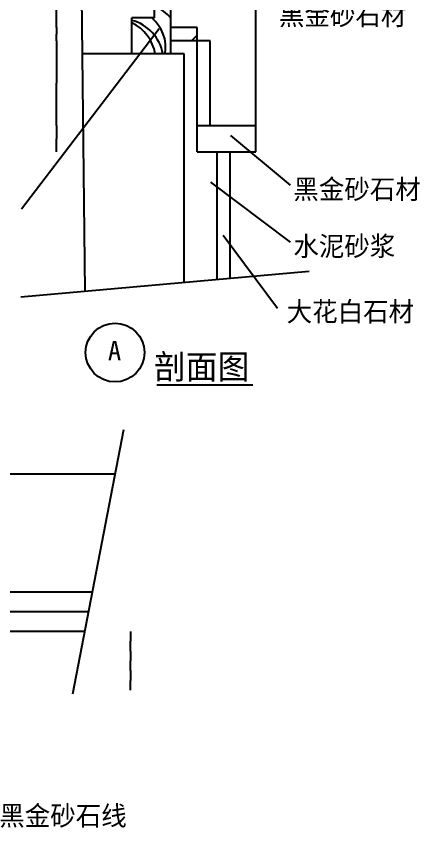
# Model space of a CAD drawing. Header units: metres. Extents: x 257 to 5327, y 365 to 7077.
# Drawn here: x 4092 to 5327, y 423 to 2908 of the extents above; entities that cross this region are included whole.
import ezdxf

# ---------------------------------------------------------------- set-up
doc = ezdxf.new("R2010")
doc.units = ezdxf.units.M
for name, color, linetype in [('2', 2, 'Continuous'), ('4', 4, 'Continuous'), ('BH', 3, 'Continuous'), ('DIM', 3, 'Continuous'), ('TEXT', 3, 'Continuous')]:
    doc.layers.add(name, color=color, linetype=linetype)
doc.dimstyles.get("Standard").update_dxf_attribs({"dimtxt": 2.5, "dimasz": 2.5, "dimexe": 1.25, "dimexo": 0.625, "dimtad": 1, "dimcen": 2.5, "dimazin": 3, "dimtfac": 1, "dimtmove": 0, "dimatfit": 3})

# ---------------------------------------------------------------- blocks, each defined once
blk = doc.blocks.new('*D6')
for p, q in [((4441.74, 963.69), (4441.74, 933.69)), ((4441.49, 933.69), (4441.24, 933.69)), ((4441.74, 903.69), (4441.74, 933.69)), ((4441.74, 933.69), (4441.74, 933.69)), ((4441.99, 933.69), (4442.24, 933.69))]:
    blk.add_line(p, q)
at = {"layer": 'Defpoints'}
for p in [(4441.74, 963.69), (4441.74, 933.69), (4441.74, 903.69)]:
    blk.add_point(p, dxfattribs=at)
at = {"layer": 'DIM', "insert": (4441.74, 934.815), "char_height": 1, "attachment_point": 5}
blk.add_mtext('20', dxfattribs=at)
blk = doc.blocks.new('*D7')
for p, q in [((4441.74, 1023.69), (4441.74, 993.69)), ((4441.49, 993.69), (4441.24, 993.69)), ((4441.74, 963.69), (4441.74, 993.69)), ((4441.74, 993.69), (4441.74, 993.69)), ((4441.99, 993.69), (4442.24, 993.69))]:
    blk.add_line(p, q)
at = {"layer": 'Defpoints'}
for p in [(4441.74, 1023.69), (4441.74, 993.69), (4441.74, 963.69)]:
    blk.add_point(p, dxfattribs=at)
at = {"layer": 'DIM', "insert": (4441.74, 994.815), "char_height": 1, "attachment_point": 5}
blk.add_mtext('20', dxfattribs=at)
blk = doc.blocks.new('*D8')
for p, q in [((4441.74, 903.69), (4441.74, 873.69)), ((4441.49, 873.69), (4441.24, 873.69)), ((4441.74, 843.69), (4441.74, 873.69)), ((4441.74, 873.69), (4441.74, 873.69)), ((4441.99, 873.69), (4442.24, 873.69))]:
    blk.add_line(p, q)
at = {"layer": 'Defpoints'}
for p in [(4441.74, 903.69), (4441.74, 873.69), (4441.74, 843.69)]:
    blk.add_point(p, dxfattribs=at)
at = {"layer": 'DIM', "insert": (4441.74, 874.815), "char_height": 1, "attachment_point": 5}
blk.add_mtext('20', dxfattribs=at)
blk = doc.blocks.new('*D43')
for p, q in [((4215.36, 2572.83), (4215.36, 2532.83)), ((4215.11, 2532.83), (4214.86, 2532.83)), ((4215.36, 2492.83), (4215.36, 2532.83)), ((4215.36, 2532.83), (4215.36, 2532.83)), ((4215.61, 2532.83), (4215.86, 2532.83))]:
    blk.add_line(p, q)
at = {"layer": 'Defpoints'}
for p in [(4215.36, 2572.83), (4215.36, 2532.83), (4215.36, 2492.83)]:
    blk.add_point(p, dxfattribs=at)
at = {"layer": 'DIM', "insert": (4215.36, 2533.955), "char_height": 1, "attachment_point": 5}
blk.add_mtext('40', dxfattribs=at)
blk = doc.blocks.new('*D48')
for p, q in [((4215.36, 3292.83), (4215.36, 3082.83)), ((4215.11, 3082.83), (4214.86, 3082.83)), ((4215.36, 2872.83), (4215.36, 3082.83)), ((4215.36, 3082.83), (4215.36, 3082.83)), ((4215.61, 3082.83), (4215.86, 3082.83))]:
    blk.add_line(p, q)
at = {"layer": 'Defpoints'}
for p in [(4215.36, 3292.83), (4215.36, 3082.83), (4215.36, 2872.83)]:
    blk.add_point(p, dxfattribs=at)
at = {"layer": 'DIM', "insert": (4215.36, 3083.955), "char_height": 1, "attachment_point": 5}
blk.add_mtext('210', dxfattribs=at)
blk = doc.blocks.new('*D49')
for p, q in [((4215.36, 2872.83), (4215.36, 2852.83)), ((4215.11, 2852.83), (4214.86, 2852.83)), ((4215.36, 2832.83), (4215.36, 2852.83)), ((4215.36, 2852.83), (4215.36, 2852.83)), ((4215.61, 2852.83), (4215.86, 2852.83))]:
    blk.add_line(p, q)
at = {"layer": 'Defpoints'}
for p in [(4215.36, 2872.83), (4215.36, 2852.83), (4215.36, 2832.83)]:
    blk.add_point(p, dxfattribs=at)
at = {"layer": 'DIM', "insert": (4215.36, 2853.955), "char_height": 1, "attachment_point": 5}
blk.add_mtext('20', dxfattribs=at)
blk = doc.blocks.new('*D50')
for p, q in [((4215.36, 2832.83), (4215.36, 2702.83)), ((4215.11, 2702.83), (4214.86, 2702.83)), ((4215.36, 2572.83), (4215.36, 2702.83)), ((4215.36, 2702.83), (4215.36, 2702.83)), ((4215.61, 2702.83), (4215.86, 2702.83))]:
    blk.add_line(p, q)
at = {"layer": 'Defpoints'}
for p in [(4215.36, 2832.83), (4215.36, 2702.83), (4215.36, 2572.83)]:
    blk.add_point(p, dxfattribs=at)
at = {"layer": 'DIM', "insert": (4215.36, 2703.955), "char_height": 1, "attachment_point": 5}
blk.add_mtext('130', dxfattribs=at)

msp = doc.modelspace()

# ---------------------------------------------------------------- hatches: boundary and pattern name
at = {"layer": 'BH'}
h = msp.add_hatch(dxfattribs=at)
h.set_pattern_fill('ANSI33', scale=200)
h.paths.add_polyline_path([(4565.85, 2872.83), (4565.85, 2832.83), (4645.85, 2832.83), (4645.85, 2872.83)])
h.paths.add_polyline_path([(4645.85, 2572.83), (4685.85, 2572.83), (4685.85, 2832.83), (4645.85, 2832.83)])
h.paths.add_polyline_path([(4645.85, 2572.83), (4645.85, 2492.83), (4825.85, 2492.83), (4825.85, 2572.83)])
h = msp.add_hatch(dxfattribs=at)
h.set_pattern_fill('AR-CONC', scale=10)
h.paths.add_polyline_path([(4605.85, 2092.95), (4705.85, 2101.94), (4705.85, 2492.83), (4645.85, 2492.83), (4645.85, 2832.83), (4565.85, 2832.83), (4565.85, 2792.83), (4605.85, 2792.83)])
h = msp.add_hatch(dxfattribs=at)
h.set_pattern_fill('ANSI31', scale=1000)
h.paths.add_polyline_path([(4302.43, 2065.7), (4605.85, 2092.95), (4605.85, 2792.83), (4294.22, 2792.83)])
h = msp.add_hatch(dxfattribs=at)
h.set_pattern_fill('ANSI33', scale=200)
h.paths.add_polyline_path([(4745.85, 2492.83), (4705.85, 2492.83), (4705.85, 2101.94), (4745.85, 2105.53)])
h = msp.add_hatch(dxfattribs=at)
h.set_pattern_fill('ANSI31', scale=1000)
h.paths.add_polyline_path([(4395.82, 1506.79), (3190.7, 1506.79), (3190.7, 1143.69), (4325.78, 1143.69)])
h = msp.add_hatch(dxfattribs=at)
h.set_pattern_fill('ANSI33', scale=200)
h.paths.add_polyline_path([(3130.7, 1203.69), (3070.7, 1203.69), (3070.7, 1083.69), (3130.7, 1083.69)])
h.paths.add_polyline_path([(3130.7, 1083.69), (3130.7, 1023.69), (4302.63, 1023.69), (4314.21, 1083.69)])
h.paths.add_polyline_path([(3790.7, 903.69), (3790.7, 843.69), (3880.7, 843.69), (3880.7, 1023.69), (3670.7, 1023.69), (3670.7, 963.69), (3730.7, 963.69), (3730.7, 903.69)])
h = msp.add_hatch(dxfattribs=at)
h.set_pattern_fill('AR-CONC', scale=10)
h.paths.add_polyline_path([(4314.21, 1083.69), (4325.78, 1143.69), (3190.7, 1143.69), (3190.7, 1203.69), (3130.7, 1203.69), (3130.7, 1083.69)])

# ---------------------------------------------------------------- linework, layer by layer
at = {"layer": '2'}
for p, q in [((4605.85, 2792.83), (4294.22, 2792.83)), ((4565.85, 2792.83), (4445.85, 2792.83)), ((4605.85, 2092.95), (4605.85, 2792.83)), ((4325.78, 1143.69), (3190.7, 1143.69))]:
    msp.add_line(p, q, dxfattribs=at)
at = {"layer": '4'}
for p, q in [((4825.85, 2492.83), (4825.85, 3292.83)), ((4515.85, 2902.83), (4515.85, 2952.83)), ((4565.85, 2792.83), (4565.85, 2932.83)), ((4515.85, 2902.83), (4445.85, 2902.83)), ((4445.85, 2792.83), (4445.85, 2902.83)), ((4645.85, 2872.83), (4565.85, 2872.83)), ((4645.85, 2832.83), (4645.85, 2872.83)), ((4645.85, 2832.83), (4565.85, 2832.83)), ((4645.85, 2492.83), (4645.85, 2832.83)), ((4685.85, 2832.83), (4645.85, 2832.83)), ((4685.85, 2572.83), (4685.85, 2832.83)), ((4645.85, 2572.83), (4825.85, 2572.83)), ((4645.85, 2492.83), (4825.85, 2492.83)), ((4705.85, 2492.83), (4705.85, 2101.94)), ((4745.85, 2492.83), (4745.85, 2105.53)), ((4314.21, 1083.69), (3130.7, 1083.69)), ((4302.63, 1023.69), (3130.7, 1023.69))]:
    msp.add_line(p, q, dxfattribs=at)
at = {"layer": 'BH'}
for centre, radius, start, end in [((4465.41, 2818.04), 130.79, 39.87, 67.14), ((4414.37, 2770.64), 128.45, 9.65, 75.73), ((4387.21, 2768.75), 132.87, 10.58, 63.57), ((4433.02, 2812.47), 116.48, 350.12, 50.64)]:
    msp.add_arc(centre, radius, start, end, dxfattribs=at)
at = {"layer": 'DIM'}
for p, q in [((4280.14, 4041.61), (4302.43, 2065.7)), ((4106.85, 2048.13), (4989.09, 2127.38)), ((4265.82, 832.85), (4421.86, 1641.79)), ((2370.67, 1506.79), (4395.82, 1506.79))]:
    msp.add_line(p, q, dxfattribs=at)
at = {"layer": 'TEXT'}
msp.add_line((4522.55, 1778.83), (4816.42, 1778.83), dxfattribs=at)
msp.add_circle((4394.77, 1877.83), 90, dxfattribs=at)

# ---------------------------------------------------------------- texts
for s, height, p in [('黑金砂石材', 60, (4896.26, 2880.74)), ('黑金砂石材', 60, (4940.38, 2348.25)), ('水泥砂浆', 60, (4940.38, 2173.75)), ('大花白石材', 60, (4919.92, 1973.35)), ('A', 60, (4372.82, 1853.7)), ('剖面图', 75, (4513.35, 1796.76)), ('黑金砂石线', 60, (4040.35, 429.38))]:
    msp.add_text(s, height=height, dxfattribs=at).set_placement(p)

# ---------------------------------------------------------------- dimensions: what is measured, and where the dimension line sits
at = {"layer": 'DIM'}
for base, p1, p2, text, picture, middle in [((4215.36, 3082.83), (4215.36, 3292.83), (4215.36, 2872.83), '210', '*D48', (4215.36, 3083.955)), ((4215.36, 2852.83), (4215.36, 2872.83), (4215.36, 2832.83), '20', '*D49', (4215.36, 2853.955)), ((4215.36, 2702.83), (4215.36, 2832.83), (4215.36, 2572.83), '130', '*D50', (4215.36, 2703.955)), ((4215.36, 2532.83), (4215.36, 2572.83), (4215.36, 2492.83), '40', '*D43', (4215.36, 2533.955)), ((4441.74, 993.69), (4441.74, 1023.69), (4441.74, 963.69), '20', '*D7', (4441.74, 994.815)), ((4441.74, 933.69), (4441.74, 963.69), (4441.74, 903.69), '20', '*D6', (4441.74, 934.815)), ((4441.74, 873.69), (4441.74, 903.69), (4441.74, 843.69), '20', '*D8', (4441.74, 874.815))]:
    dim = msp.add_linear_dim(base=base, p1=p1, p2=p2, text=text, dimstyle='Standard', dxfattribs=at)
    dim.commit()
    dim.dimension.update_dxf_attribs({"geometry": picture, "text_midpoint": middle})

# ---------------------------------------------------------------- leaders
for points in [[(4529.32, 2868.86), (4108.47, 2316.85)], [(4747.98, 2542.12), (4930.29, 2390.61)], [(4686.79, 2399.95), (4930.29, 2215.4)], [(4725.88, 2237.18), (4891.97, 2013.85)]]:
    msp.add_leader(points, dimstyle='Standard', dxfattribs=at)

doc.saveas('drawing.dxf')
